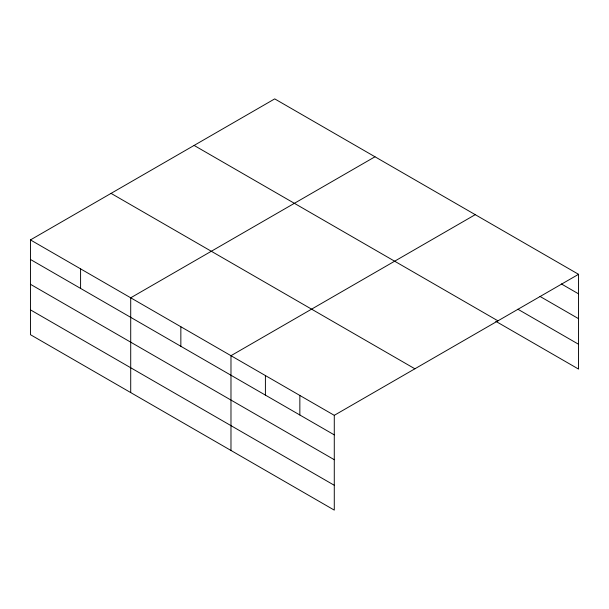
<?xml version="1.0" encoding="UTF-8"?>
<svg xmlns="http://www.w3.org/2000/svg" width="609" height="609" viewBox="0 0 609 609"><rect width="100%" height="100%" fill="white"/><g stroke="black" fill="none" stroke-linecap="round" stroke-linejoin="round"><path stroke-width="0.91" d="M30.45 239.916L334.28 415.33L334.28 510.114L30.45 334.691L30.45 239.916L274.72 98.886L578.55 274.309L578.55 369.084L495.741 321.278M374.984 156.779L130.714 297.801L130.714 392.584M475.248 214.665L230.978 355.694L230.978 450.47M334.28 415.33L578.55 274.309M561.331 283.916L578.55 293.85M540.016 296.431L578.55 318.682M517.878 309.227L578.55 344.26M194.111 145.429L497.941 320.844M111.059 193.38L414.889 368.795M30.45 259.464L334.28 434.879M30.45 284.289L334.28 459.704M30.45 309.867L334.28 485.282M299.849 395.454L299.849 414.995M265.41 375.57L265.41 395.119M180.85 326.744L180.85 346.293M80.586 268.858L80.586 288.407"/></g></svg>
